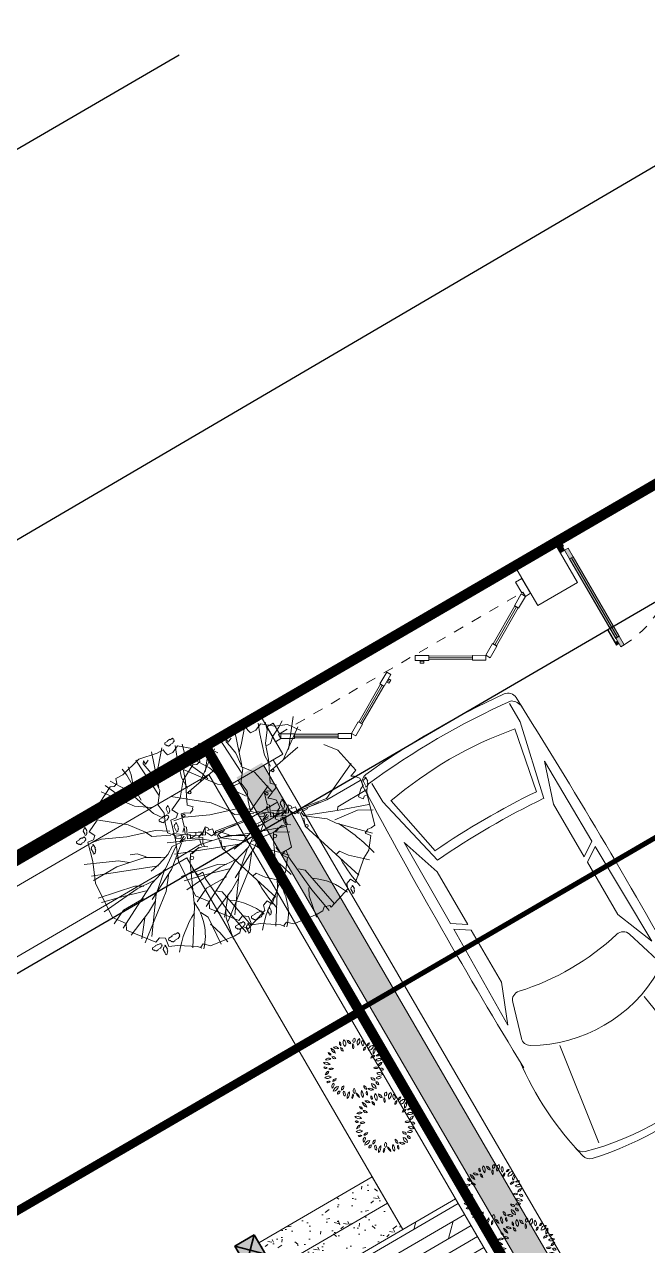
# Model space of a CAD drawing. Header units: millimetres. Extents: x 567980 to 569372, y 2065777 to 2066674.
# Drawn here: x 568801.9 to 568808.02, y 2066263.01 to 2066275 of the extents above; entities that cross this region are included whole.
import ezdxf

# ---------------------------------------------------------------- set-up
doc = ezdxf.new("R2010")
doc.units = ezdxf.units.MM
for name, pattern in [('ACAD_ISO10W100', [18.5, 12, -3, 0.5, -3]), ('CENTER', [3, 1.5, -0.5, 0.5, -0.5]), ('DASHDOT2', [0.5, 0.25, -0.125, 0, -0.125]), ('HIDDEN', [0.75, 0.5, -0.25])]:
    doc.linetypes.add(name, pattern=pattern)
for name, color, linetype, lineweight in [('A-COT VACH', 2, 'Continuous', 35), ('boDnv', 54, 'Continuous', 25), ('E- RANH GIOI', 1, 'CENTER', 13), ('E- THAY', 9, 'Continuous', 20), ('E- Tuong', 4, 'Continuous', 13), ('E-Manh', 251, 'Continuous', 13), ('E-NoiThat', 32, 'Continuous', 9), ('i_Cay', 114, 'Continuous', 13), ('i_Hatch', 250, 'Continuous', 13), ('LD-CUA', 146, 'Continuous', 13), ('LD-THAY', 9, 'Continuous', 13)]:
    doc.layers.add(name, color=color, linetype=linetype, lineweight=lineweight)
for name, color, linetype in [('ChiaLo', 128, 'CENTER'), ('datOBt', 42, 'Continuous'), ('LogDg', 7, 'Continuous'), ('loKBT', 42, 'Continuous'), ('TimDg', 222, 'Continuous'), ('ViaHeS', 32, 'Continuous')]:
    doc.layers.add(name, color=color, linetype=linetype)
doc.styles.add('rms', font='romans.shx', dxfattribs={"width": 0.7, "bigfont": 'vns.shx'})
doc.linetypes.add('ADL', pattern='A,0.125,-0.15,["++",rms,S=0.5,R=0,X=0,Y=-0.2245],-1.35,1.125', length=2.75)

# ---------------------------------------------------------------- blocks, each defined once
blk = doc.blocks.new('NEN')
at = {"layer": 'boDnv', "color": 10, "linetype": 'ADL', "ltscale": 0.25}
blk.add_lwpolyline([(230.392, -76.647), (232.25, -70.419), (219.166, -44.258), (213.437, -42.548), (99.38, -108.906), (97.521, -115.133), (110.606, -141.295), (116.334, -143.005)], close=True, dxfattribs=at)
at = {"layer": 'ChiaLo', "ltscale": 5}
blk.add_lwpolyline([(126.31, -138.358), (106.195, -103.784)], dxfattribs=at)
at = {"layer": 'datOBt'}
blk.add_lwpolyline([(231.237, -77.312), (233.322, -70.326), (219.866, -43.423), (213.308, -41.466), (98.535, -108.24), (96.449, -115.227), (109.905, -142.129), (116.463, -144.087)], close=True, dxfattribs=at)
at = {"layer": 'LogDg'}
blk.add_lwpolyline([(191.761, -50.531), (96.917, -106.112, 0.395833), (93.785, -116.606), (107.231, -143.491, 0.432836), (118.409, -146.827), (234.309, -78.995, 0.395833), (237.441, -68.502), (223.995, -41.617, 0.432836), (212.817, -38.281), (191.761, -50.531)], format="xyb", dxfattribs=at)
at = {"layer": 'loKBT'}
for points in [[(117, -97.498), (106.195, -103.784), (116.253, -121.071), (127.057, -114.785)], [(106.195, -103.784), (98.535, -108.24), (96.449, -115.227), (103.177, -128.678), (116.253, -121.071)]]:
    blk.add_lwpolyline(points, close=True, dxfattribs=at)
at = {"layer": 'TimDg', "linetype": 'ACAD_ISO10W100', "ltscale": 0.75}
blk.add_lwpolyline([(-358.633, -282.039), (-15.318, -166.825, 0.050829), (-9.777, -164.314), (222.735, -29.039)], format="xyb", dxfattribs=at)
at = {"layer": 'ViaHeS'}
blk.add_lwpolyline([(231.237, -77.312), (233.322, -70.326), (219.866, -43.423), (213.308, -41.466), (98.535, -108.24), (96.449, -115.227), (109.905, -142.129), (116.463, -144.087)], close=True, dxfattribs=at)
blk = doc.blocks.new('mb-cay34')
for p, q in [((118, 536), (49, 859)), ((137, 688), (95, 855)), ((148, 528), (175, 874)), ((247, 722), (308, 851)), ((-472, 722), (-472, 746)), ((-472, 746), (-468, 746)), ((-456, 783), (-468, 775)), ((-468, 746), (-468, 775)), ((-456, 783), (-452, 779)), ((-452, 779), (-448, 779)), ((-448, 779), (-448, 775)), ((-448, 775), (-444, 775)), ((-444, 775), (-440, 771)), ((-440, 771), (-436, 771)), ((-436, 771), (-436, 767)), ((-436, 767), (-432, 762)), ((-432, 762), (-428, 762)), ((-428, 746), (-432, 742)), ((-432, 742), (-432, 718)), ((-428, 762), (-428, 746)), ((-414, 692), (-247, 741)), ((-141, 547), (-262, 817)), ((-247, 741), (-76, 813)), ((68, 270), (-144, 813)), ((-106, 585), (-103, 817)), ((-76, 813), (254, 836)), ((171, 395), (380, 802)), ((254, 836), (357, 760)), ((357, 760), (410, 787)), ((372, 547), (467, 775)), ((410, 787), (627, 620)), ((-536, 656), (-536, 652)), ((-528, 656), (-536, 656)), ((-504, 652), (-536, 652)), ((-536, 528), (-486, 639)), ((-516, 680), (-528, 668)), ((-528, 668), (-528, 656)), ((-483, 680), (-516, 680)), ((-504, 656), (-504, 652)), ((-492, 656), (-504, 656)), ((-487, 660), (-492, 660)), ((-492, 660), (-492, 656)), ((-483, 664), (-487, 664)), ((-487, 664), (-487, 660)), ((-486, 639), (-433, 612)), ((-475, 672), (-483, 664)), ((-479, 684), (-475, 684)), ((-475, 684), (-475, 672)), ((-468, 722), (-472, 722)), ((-468, 698), (-468, 722)), ((-460, 698), (-468, 698)), ((-460, 693), (-460, 698)), ((-448, 693), (-460, 693)), ((-448, 698), (-448, 693)), ((-440, 698), (-448, 698)), ((-436, 710), (-440, 702)), ((-440, 702), (-440, 698)), ((-432, 718), (-436, 710)), ((-433, 612), (-406, 642)), ((-406, 642), (-414, 692)), ((-376, 578), (-395, 673)), ((-373, 669), (-373, 664)), ((-364, 669), (-373, 669)), ((-335, 664), (-373, 664)), ((-349, 698), (-364, 683)), ((-364, 683), (-364, 669)), ((-310, 698), (-349, 698)), ((-335, 669), (-335, 664)), ((-320, 669), (-335, 669)), ((-320, 673), (-320, 669)), ((-315, 673), (-320, 673)), ((-315, 678), (-315, 673)), ((-310, 678), (-315, 678)), ((-300, 688), (-310, 678)), ((-305, 703), (-300, 703)), ((-300, 703), (-300, 688)), ((201, 471), (137, 688)), ((247, 524), (247, 722)), ((292, 323), (585, 703)), ((395, 597), (460, 646)), ((460, 646), (539, 711)), ((650, 616), (650, 640)), ((650, 640), (654, 640)), ((666, 677), (654, 669)), ((654, 640), (654, 669)), ((666, 677), (670, 673)), ((670, 673), (674, 673)), ((674, 673), (674, 669)), ((674, 669), (678, 669)), ((678, 669), (682, 665)), ((682, 665), (686, 665)), ((686, 665), (686, 660)), ((686, 660), (690, 656)), ((690, 656), (694, 656)), ((694, 640), (690, 636)), ((690, 636), (690, 612)), ((694, 656), (694, 640)), ((-657, 429), (-536, 528)), ((-368, 319), (-589, 589)), ((-285, 380), (-376, 578)), ((-84, 475), (-141, 547)), ((-53, 334), (-106, 585)), ((156, 467), (118, 536)), ((160, 372), (148, 528)), ((270, 410), (566, 627)), ((315, 445), (372, 547)), ((627, 620), (608, 574)), ((608, 574), (638, 532)), ((638, 532), (714, 544)), ((654, 616), (650, 616)), ((654, 591), (654, 616)), ((662, 591), (654, 591)), ((662, 587), (662, 591)), ((674, 587), (662, 587)), ((682, 591), (674, 591)), ((674, 591), (674, 587)), ((686, 604), (682, 596)), ((682, 596), (682, 591)), ((690, 612), (686, 604)), ((698, 568), (689, 568)), ((689, 568), (689, 563)), ((728, 563), (689, 563)), ((713, 597), (698, 582)), ((698, 582), (698, 568)), ((752, 597), (713, 597)), ((714, 544), (744, 471)), ((742, 568), (728, 568)), ((728, 568), (728, 563)), ((747, 572), (742, 572)), ((742, 572), (742, 568)), ((752, 577), (747, 577)), ((747, 577), (747, 572)), ((762, 587), (752, 577)), ((757, 602), (762, 602)), ((762, 602), (762, 587)), ((-729, 289), (-657, 429)), ((-114, 376), (-137, 433)), ((152, 190), (292, 464)), ((645, 444), (645, 473)), ((645, 473), (650, 473)), ((650, 444), (645, 444)), ((664, 517), (650, 507)), ((650, 473), (650, 507)), ((650, 415), (650, 444)), ((664, 517), (669, 512)), ((669, 512), (674, 512)), ((674, 512), (674, 507)), ((674, 507), (679, 507)), ((679, 507), (684, 503)), ((684, 503), (689, 503)), ((689, 430), (684, 420)), ((689, 503), (689, 498)), ((689, 498), (694, 493)), ((694, 439), (689, 430)), ((694, 493), (698, 493)), ((698, 473), (694, 468)), ((694, 468), (694, 439)), ((698, 493), (698, 473)), ((744, 471), (839, 327)), ((-623, 258), (-760, 319)), ((-479, 190), (-729, 376)), ((-239, 220), (-368, 319)), ((-209, 141), (-285, 380)), ((-53, 323), (-114, 376)), ((15, 217), (-53, 334)), ((61, 262), (76, 346)), ((122, 232), (171, 395)), ((133, 251), (270, 410)), ((167, 224), (292, 323)), ((528, 179), (828, 369)), ((660, 415), (650, 415)), ((660, 410), (660, 415)), ((674, 410), (660, 410)), ((684, 415), (674, 415)), ((674, 415), (674, 410)), ((684, 420), (684, 415)), ((839, 327), (870, 304)), ((-634, 179), (-771, 262)), ((-767, 209), (-725, 224)), ((-714, 258), (-729, 289)), ((-725, 224), (-714, 258)), ((-562, 239), (-623, 258)), ((-179, 194), (-239, 220)), ((0, 57), (122, 232)), ((34, 182), (15, 217)), ((23, 152), (46, 213)), ((46, 213), (61, 262)), ((858, 308), (843, 274)), ((843, 274), (889, 228)), ((889, 228), (919, 11)), ((-809, -46), (-763, 141)), ((-744, 114), (-809, 122)), ((-763, 141), (-767, 209)), ((-494, 114), (-744, 114)), ((-589, 129), (-729, 80)), ((-342, 80), (-634, 179)), ((-395, 68), (-479, 190)), ((-141, 34), (-209, 141)), ((-106, 46), (-179, 194)), ((-15, 84), (23, 152)), ((0, 0), (152, 190)), ((182, 19), (528, 179)), ((600, 156), (665, 122)), ((665, 122), (923, 144)), ((-729, 80), (-801, 68)), ((-403, 0), (-486, -65)), ((-384, 11), (-403, 0)), ((-391, 23), (-395, 68)), ((-300, 0), (-384, 11)), ((-266, 27), (-342, 80)), ((-224, 34), (-300, 0)), ((-137, 61), (-224, 34)), ((-72, 4), (-137, 61)), ((-110, 23), (-61, 19)), ((-42, -72), (-110, 23)), ((-57, -38), (-72, 4)), ((-61, 19), (-38, -15)), ((-42, -49), (-19, 8)), ((-19, 8), (-19, -42)), ((-4, -38), (-15, 84)), ((122, -19), (182, 19)), ((243, 30), (308, 19)), ((308, 19), (308, -34)), ((748, -8), (938, 30)), ((919, 11), (919, -46)), ((-456, -38), (-817, -19)), ((-775, -209), (-809, -46)), ((-513, -72), (-809, -171)), ((-756, -57), (-779, -72)), ((-779, -72), (-744, -72)), ((-744, -72), (-763, -110)), ((-706, -68), (-756, -57)), ((-631, -80), (-706, -68)), ((-524, -68), (-631, -80)), ((-486, -65), (-524, -68)), ((-114, -91), (-220, -122)), ((-99, -106), (-114, -91)), ((-104, -87), (-76, -56)), ((-55, -66), (-104, -87)), ((-8, -65), (-99, -106)), ((-38, -15), (-57, -38)), ((-50, -64), (-23, -102)), ((-48, -97), (20, -227)), ((-19, -42), (-27, -53)), ((-23, -84), (42, -213)), ((-23, -102), (3, -87)), ((-7, -61), (50, -182)), ((3, -87), (3, -140)), ((106, -114), (122, -19)), ((110, -91), (125, -34)), ((118, -152), (110, -91)), ((308, -34), (368, -23)), ((368, -23), (714, -53)), ((501, -46), (539, -91)), ((539, -91), (915, -163)), ((684, -42), (748, -8)), ((714, -53), (942, -95)), ((919, -46), (893, -72)), ((893, -72), (908, -122)), ((-669, -156), (-794, -266)), ((-775, -266), (-775, -209)), ((-623, -110), (-669, -156)), ((-258, -205), (-444, -296)), ((-220, -243), (-258, -205)), ((-220, -122), (-213, -152)), ((-213, -152), (-186, -194)), ((-186, -194), (-198, -228)), ((3, -140), (-19, -152)), ((-19, -152), (-4, -190)), ((-4, -190), (34, -190)), ((34, -190), (3, -216)), ((30, -152), (15, -201)), ((46, -152), (103, -137)), ((50, -182), (88, -160)), ((88, -160), (125, -156)), ((125, -156), (141, -179)), ((927, -122), (862, -327)), ((908, -122), (927, -122)), ((-807, -302), (-820, -310)), ((-820, -339), (-820, -310)), ((-807, -302), (-803, -306)), ((-803, -306), (-799, -306)), ((-799, -306), (-799, -310)), ((-799, -310), (-795, -310)), ((-795, -310), (-791, -314)), ((-791, -314), (-787, -314)), ((-787, -314), (-787, -318)), ((-748, -270), (-775, -266)), ((-718, -277), (-748, -270)), ((-714, -327), (-718, -277)), ((-490, -285), (-669, -342)), ((-444, -296), (-574, -342)), ((-384, -281), (-490, -285)), ((-349, -258), (-406, -566)), ((-213, -232), (-220, -243)), ((-198, -228), (-213, -232)), ((3, -216), (-19, -247)), ((-19, -247), (0, -262)), ((42, -213), (-15, -243)), ((0, -262), (22, -262)), ((19, -247), (27, -293)), ((27, -232), (76, -255)), ((27, -293), (91, -281)), ((91, -281), (57, -304)), ((57, -304), (99, -559)), ((76, -255), (72, -312)), ((72, -293), (110, -555)), ((72, -312), (84, -391)), ((87, -300), (137, -293)), ((91, -312), (129, -315)), ((91, -376), (91, -312)), ((137, -293), (209, -281)), ((148, -304), (213, -281)), ((213, -281), (809, -467)), ((-824, -339), (-820, -339)), ((-824, -363), (-824, -339)), ((-820, -363), (-824, -363)), ((-820, -387), (-820, -363)), ((-811, -387), (-820, -387)), ((-811, -391), (-811, -387)), ((-799, -391), (-811, -391)), ((-799, -387), (-799, -391)), ((-791, -387), (-799, -387)), ((-787, -375), (-791, -383)), ((-791, -383), (-791, -387)), ((-787, -318), (-783, -323)), ((-783, -367), (-787, -375)), ((-783, -323), (-779, -323)), ((-779, -339), (-783, -343)), ((-783, -343), (-783, -367)), ((-779, -323), (-779, -339)), ((-669, -342), (-756, -376)), ((-741, -391), (-714, -327)), ((-661, -486), (-741, -391)), ((-669, -414), (-733, -433)), ((-574, -342), (-669, -414)), ((-551, -380), (-596, -429)), ((-376, -403), (-558, -654)), ((-551, -334), (-551, -380)), ((84, -391), (95, -483)), ((129, -315), (254, -475)), ((129, -319), (156, -388)), ((156, -388), (235, -585)), ((555, -388), (547, -426)), ((847, -410), (703, -578)), ((817, -342), (801, -388)), ((801, -388), (847, -410)), ((862, -327), (817, -342)), ((857, -371), (857, -376)), ((865, -371), (857, -371)), ((889, -376), (857, -376)), ((877, -347), (865, -359)), ((865, -359), (865, -371)), ((910, -347), (877, -347)), ((889, -371), (889, -376)), ((901, -371), (889, -371)), ((901, -367), (901, -371)), ((906, -367), (901, -367)), ((906, -363), (906, -367)), ((910, -363), (906, -363)), ((918, -355), (910, -363)), ((914, -343), (918, -343)), ((918, -343), (918, -355)), ((-638, -513), (-669, -563)), ((-619, -589), (-661, -486)), ((-429, -486), (-653, -665)), ((-596, -429), (-638, -513)), ((254, -475), (323, -524)), ((323, -524), (555, -749)), ((547, -426), (615, -475)), ((615, -475), (741, -612)), ((-517, -661), (-619, -589)), ((99, -559), (-53, -893)), ((110, -555), (110, -886)), ((209, -608), (205, -897)), ((235, -589), (209, -608)), ((235, -585), (327, -848)), ((292, -528), (319, -737)), ((703, -578), (665, -650)), ((524, -696), (505, -734)), ((505, -734), (509, -764)), ((566, -726), (524, -696)), ((665, -650), (566, -726)), ((-213, -851), (-315, -772)), ((38, -836), (15, -897)), ((53, -859), (38, -836)), ((224, -802), (175, -855)), ((247, -821), (224, -802)), ((243, -848), (262, -832)), ((505, -802), (247, -878)), ((262, -832), (247, -821)), ((319, -737), (384, -855)), ((509, -764), (505, -802)), ((15, -897), (-213, -851)), ((91, -893), (53, -859)), ((160, -886), (91, -893)), ((119, -934), (109, -934)), ((109, -934), (109, -939)), ((148, -939), (109, -939)), ((133, -905), (119, -919)), ((119, -919), (119, -934)), ((172, -905), (133, -905)), ((162, -934), (148, -934)), ((148, -934), (148, -939)), ((175, -855), (160, -886)), ((167, -929), (162, -929)), ((162, -929), (162, -934)), ((172, -924), (167, -924)), ((167, -924), (167, -929)), ((182, -914), (172, -924)), ((177, -900), (182, -900)), ((182, -900), (182, -914)), ((247, -878), (243, -848))]:
    blk.add_line(p, q)
for centre, radius in [((154, -13), 15.3), ((-195, -136), 11.7), ((-343, -280), 11.7), ((217, -295), 11.7)]:
    blk.add_circle(centre, radius)
for centre, radius, start, end in [((1371, -208), 898, 129.3545, 152.6092), ((554, 627), 468, 262.5537, 314.3375), ((1052, 958), 883, 248.5622, 262.3516), ((1081, 207), 551, 215.15, 249.1841), ((648, -1520), 1117, 77.3352, 91.8505), ((1165, 1074), 1813, 242.8644, 255.3539)]:
    blk.add_arc(centre, radius, start, end)
blk = doc.blocks.new('mb-cay40')
at = {"color": 0, "linetype": 'ByBlock'}
for centre, radius, start, end in [((-427, 694), 54.1, 146.8151, 244.0193), ((-496, 675), 54.1, 326.8151, 64.0193), ((-300, 710), 100, 149.4737, 231.7586), ((-448, 683), 100, 329.4737, 51.7586), ((-231, 779), 98.1, 192.306, 259.6849), ((-344, 662), 98.1, 12.306, 79.6849), ((-136, 737), 62.9, 125.4093, 202.7101), ((-231, 764), 62.9, 305.4093, 22.7101), ((16, 684), 137, 133.8117, 194.3077), ((-211, 749), 137, 313.8117, 14.3077), ((113, 711), 137, 163.4642, 212.7906), ((-134, 676), 137, 343.4642, 32.7906), ((-654, 503), 44.2, 163.4933, 274.4697), ((-693, 471), 44.2, 343.4933, 94.4697), ((-542, 597), 98.1, 183.3189, 263.1904), ((-651, 494), 98.1, 3.3189, 83.1904), ((-554, 556), 69.9, 25.4537, 116.6852), ((-522, 648), 69.9, 205.4537, 296.6852), ((-390, 597), 66.9, 168.8066, 257.6391), ((-470, 545), 66.9, 348.8066, 77.6391), ((-148, 638), 79.7, 145.5248, 220.8327), ((-273, 631), 79.7, 325.5248, 40.8327), ((49, 562), 68.8, 103.8914, 198.9039), ((-33, 607), 68.8, 283.8914, 18.9039), ((138, 616), 80.6, 104.1004, 168.465), ((40, 710), 80.6, 284.1004, 348.465), ((230, 506), 141, 100.3005, 160.4476), ((72, 692), 141, 280.3005, 340.4476), ((260, 521), 76.9, 122.5817, 207.18), ((150, 551), 76.9, 302.5817, 27.18), ((-743, 226), 96, 30.9482, 110.5784), ((-695, 365), 96, 210.9482, 290.5784), ((-680, 301), 102, 69.7201, 135.6489), ((-718, 468), 102, 249.7201, 315.6489), ((-620, 357), 75.8, 22.5723, 98.3335), ((-561, 461), 75.8, 202.5723, 278.3335), ((213, 369), 79.6, 86.0282, 161.3698), ((143, 474), 79.6, 266.0282, 341.3698), ((320, 284), 110, 64.7353, 140.5781), ((282, 453), 110, 244.7353, 320.5781), ((300, 426), 53.5, 59.9815, 155.6676), ((278, 494), 53.5, 239.9815, 335.6676), ((359, 242), 79.1, 90.2529, 173.5221), ((280, 330), 79.1, 270.2529, 353.5221), ((-767, 152), 75.6, 44.2576, 108.5927), ((-736, 277), 75.6, 224.2576, 288.5927), ((-787, 176), 111, 280.8762, 345.4479), ((-659, 40), 111, 100.8762, 165.4479), ((-690, -39), 87.4, 54.9745, 151.3792), ((-716, 74), 87.4, 234.9745, 331.3792), ((-638, 119), 83.9, 60.5095, 129.292), ((-649, 257), 83.9, 240.5095, 309.292), ((159, -75), 77.3, 28.8072, 103.9199), ((208, 37), 77.3, 208.8072, 283.9199), ((243, 141), 78, 58.8748, 131.2135), ((232, 267), 78, 238.8748, 311.2135), ((314, -59), 90.4, 71.3712, 141.7535), ((272, 83), 90.4, 251.3712, 321.7535), ((293, 25), 97.6, 29.1952, 106.7189), ((350, 166), 97.6, 209.1952, 286.7189), ((344, 142), 53.6, 28.1981, 112.1918), ((371, 217), 53.6, 208.1981, 292.1918), ((-675, -123), 70, 71.8192, 140.0818), ((-707, -12), 70, 251.8192, 320.0818), ((-557, -163), 78, 113.4753, 203.456), ((-660, -123), 78, 293.4753, 23.456), ((-617, 21), 75, 267.1724, 337.2365), ((-551, -83), 75, 87.1724, 157.2365), ((-605, -147), 107, 271.6328, 352.0268), ((-496, -269), 107, 91.6328, 172.0268), ((-342, -221), 95.9, 122.8873, 186.7253), ((-489, -152), 95.9, 302.8873, 6.7253), ((-133, -236), 75.4, 148.7877, 221.5977), ((-253, -247), 75.4, 328.7877, 41.5977), ((-19, -211), 70.3, 353.65, 74.6514), ((70, -151), 70.3, 173.65, 254.6514), ((113, -290), 96.7, 38.6962, 106.2415), ((162, -137), 96.7, 218.6962, 286.2415), ((133, -213), 116, 6.5487, 76.8911), ((275, -87), 116, 186.5487, 256.8911), ((243, -118), 50.7, 359.2557, 87.6287), ((296, -68), 50.7, 179.2557, 267.6287), ((-473, -294), 49.3, 76.5419, 193.4774), ((-509, -257), 49.3, 256.5419, 13.4774), ((-314, -281), 91.1, 159.117, 230.3606), ((-457, -318), 91.1, 339.117, 50.3606), ((-220, -348), 109, 122.117, 201.7275), ((-379, -297), 109, 302.117, 21.7275), ((-170, -364), 62.5, 129.7475, 206.0709), ((-267, -343), 62.5, 309.7475, 26.0709), ((-160, -372), 84.6, 5.3196, 80.419), ((-61, -281), 84.6, 185.3196, 260.419), ((100, -278), 148, 165.2071, 218.3217), ((-159, -332), 148, 345.2071, 38.3217), ((110, -276), 64.3, 156.7754, 231.288), ((11, -301), 64.3, 336.7754, 51.288)]:
    blk.add_arc(centre, radius, start, end, dxfattribs=at)
blk = doc.blocks.new('cot')
at = {"layer": 'i_Hatch'}
h = blk.add_hatch(color=256, dxfattribs=at)
h.dxf.hatch_style = 1
h.paths.add_polyline_path([(-124080302, 101892782), (-124080082, 101892782), (-124080082, 101893002), (-124080302, 101893002)])
at = {"layer": 'A-COT VACH'}
for p, q in [((-124080302, 101893002), (-124080082, 101892782)), ((-124080302, 101892782), (-124080082, 101893002))]:
    blk.add_line(p, q, dxfattribs=at)
blk.add_lwpolyline([(-124080302, 101892782), (-124080082, 101892782), (-124080082, 101893002), (-124080302, 101893002)], close=True, dxfattribs=at)
blk = doc.blocks.new('luoicot')
at = {"layer": 'E- Tuong'}
blk.add_blockref('cot', (-10876, -10632), dxfattribs=at)
blk = doc.blocks.new('TANG 1 BT3')
at = {"layer": 'E- Tuong'}
blk.add_blockref('luoicot', (131163043, -100950274), dxfattribs=at)
blk = doc.blocks.new('MBT1 BT3')
at = {"layer": 'E- THAY'}
for p, q in [((7072560, 947406), (7072560, 927736)), ((7073160, 932566), (7073160, 928336)), ((7073160, 928336), (7081018, 928336)), ((7072560, 927736), (7081136, 927736))]:
    blk.add_line(p, q, dxfattribs=at)
at = {"layer": 'i_Cay', "xscale": 0.5, "yscale": 0.5, "zscale": 0.5}
for p in [(7072884, 931468), (7072884, 930854)]:
    blk.add_blockref('mb-cay40', p, dxfattribs=at)
at = {"layer": 'i_Cay', "xscale": -1.14285714285714, "yscale": 1.14285714285714, "zscale": 1.14285714285714, "rotation": 270}
blk.add_blockref('mb-cay34', (7073131, 928185), dxfattribs=at)
at = {"layer": 'LD-THAY'}
blk.add_blockref('TANG 1 BT3', (2586, 0), dxfattribs=at)
at = {"layer": 'i_Hatch', "transparency": 33554687}
h = blk.add_hatch(dxfattribs=at)
h.set_pattern_fill('DOLMIT', color=256, scale=500)
h.set_pattern_definition([(0, (-123940173.1, 101888489.62), (0, 125), []), (45, (-123940173.1, 101888489.62), (-249.9999996, 249.9999996), [176.7766953, -353.5533906])])
h.paths.add_polyline_path([(7072560, 932566), (7074450, 932566), (7074450, 937676), (7072560, 937676)])
h = blk.add_hatch(dxfattribs=at)
h.set_pattern_fill('AR-CONC', color=256, scale=2, angle=90, double=1)
h.set_pattern_definition([(140, (130986228.04, -100873966.52), (31.8781711, 364.369338), [38.1, -419.1]), (85, (130986228.04, -100873966.5), (-382.1136905, -70.48684285), [30.48, -335.2811683]), (190.4514447, (130986230.7, -100873936.15), (-350.2355038, 293.8824942), [32.3800176, -356.1804892]), (136.1842, (130986126.44, -100873966.5), (84.0846559, 542.1580818), [57.15, -628.65]), (186.6355576, (130986133.45, -100873921.34), (-494.8522492, 474.8082681), [48.5700463, -534.2712163]), (81.18415117, (130986126.44, -100873966.5), (-494.8522492, 474.8082681), [45.7199341, -502.9194638]), (111, (130986151.84, -100873915.72), (204.5303964, 303.22878254), [38.1, -419.1]), (56, (130986151.84, -100873915.7), (-368.37593224, 123.6040567), [30.48, -335.28]), (161.451445, (130986168.9, -100873890.45), (-163.8455378, 426.83283856), [32.3800176, -356.1798752]), (127.5, (130986228.04, -100873966.52), (-169.11007775, 6.1772065), [0, -331.216, 0, -340.36, 0, -336.55]), (97.5, (130986228.04, -100873966.52), (-200.36114964, 133.63932502), [0, -194.056, 0, -323.596, 0, -128.27]), (57.5, (130986228.04, -100874079.8), (11.45748799, 271.18119033), [0, -127, 0, -396.24, 0, -525.78]), (47.5, (130986228.04, -100874130.6), (-50.85298207, 296.25836277), [0, -165.1, 0, -263.144, 0, -373.38])])
h.paths.add_polyline_path([(7074451, 932266), (7073160, 932266), (7073160, 931966), (7074451, 931966)])
h.paths.add_polyline_path([(7073160, 932566), (7074451, 932566), (7074451, 932266), (7073160, 932266)])
at = {"layer": 'E- RANH GIOI', "ltscale": 0.05, "const_width": 100}
blk.add_lwpolyline([(7087607, 947516), (7072450, 947516), (7072450, 927516), (7081342, 927516), (7086658, 932506)], close=True, dxfattribs=at)
at = {"layer": 'E- RANH GIOI', "color": 5, "ltscale": 0.05, "true_color": 0x0000fa, "const_width": 50}
blk.add_lwpolyline([(7072450, 930516), (7080325, 930516), (7083740, 933610), (7084601, 947516)], dxfattribs=at)
at = {"layer": 'E- THAY'}
for p, q in [((7074451, 932266), (7073160, 932266)), ((7074451, 931966), (7073160, 931966))]:
    blk.add_line(p, q, dxfattribs=at)
for points in [[(7087607, 947516), (7072450, 947516), (7072450, 927516), (7081342, 927516), (7086658, 932506)], [(7073160, 932566), (7074451, 932566), (7074451, 932266), (7073160, 932266)], [(7074451, 932266), (7073160, 932266), (7073160, 931966), (7074451, 931966)]]:
    blk.add_lwpolyline(points, close=True, dxfattribs=at)
blk.add_lwpolyline([(7074451, 932566), (7072560, 932566), (7072560, 937676), (7074450, 937676), (7074450, 932401)], dxfattribs=at)
blk = doc.blocks.new('BT-02')
at = {"layer": 'E- RANH GIOI', "ltscale": 0.05, "const_width": 100}
blk.add_lwpolyline([(7621198, 979879), (7753982, 979879), (7758667, 974889), (7756768, 944869), (7751452, 939879), (7618668, 939879), (7613983, 944869), (7615882, 974889), (7621198, 979879)], dxfattribs=at)
at = {"layer": 'E- RANH GIOI', "color": 5, "ltscale": 0.05, "true_color": 0x0000fa, "const_width": 50}
blk.add_lwpolyline([(7622385, 976879), (7752684, 976879), (7755591, 973782), (7753849, 946244), (7750265, 942879), (7619966, 942879), (7617059, 945976), (7618801, 973514)], close=True, dxfattribs=at)
at = {"layer": 'loKBT'}
blk.add_line((7642560, 979879), (7630060, 979879), dxfattribs=at)
for points in [[(7630060, 979879), (7630060, 959879), (7614933, 959879), (7615882, 974889), (7621198, 979879), (7630060, 979879)], [(7642560, 959879), (7642560, 979879), (7630060, 979879), (7630060, 959879), (7642560, 959879)]]:
    blk.add_lwpolyline(points, dxfattribs=at)
for points in [[(7642560, 979879), (7630060, 979879), (7630060, 959879), (7642560, 959879)], [(7630060, 959879), (7642560, 959879), (7642560, 979879), (7630060, 979879)]]:
    blk.add_lwpolyline(points, close=True, dxfattribs=at)
blk = doc.blocks.new('cd2400')
for p, q in [((432.7, 355.2), (125.3, 177.7)), ((643.2, 355.2), (950.7, 177.7)), ((1696.8, 355.2), (1389.3, 177.7)), ((1907.3, 355.2), (2214.7, 177.7))]:
    blk.add_line(p, q)
at = {"color": 251, "linetype": 'DASHDOT2'}
blk.add_line((2320, 100), (20, 100), dxfattribs=at)
for points in [[(538, 392.9), (442.7, 337.9), (422.7, 372.5), (518, 427.5)], [(538, 392.9), (633.2, 337.9), (653.2, 372.5), (558, 427.5)], [(1802, 392.9), (1706.8, 337.9), (1686.8, 372.5), (1782, 427.5)], [(1802, 392.9), (1897.3, 337.9), (1917.3, 372.5), (1822, 427.5)], [(-30, 0), (-30, 140), (20, 140), (20, 100), (30, 100), (30, 0)], [(40, 105.4), (135.3, 160.4), (115.3, 195), (20, 140)], [(1035.9, 105.4), (940.7, 160.4), (960.7, 195), (1055.9, 140)], [(1024.3, 166.2), (999.2, 180.7), (1006.3, 193.2), (1031.5, 178.6)], [(1304.1, 105.4), (1399.3, 160.4), (1379.3, 195), (1284.1, 140)], [(1315.7, 166.2), (1340.8, 180.7), (1333.7, 193.2), (1308.5, 178.6)], [(2300, 105.4), (2204.7, 160.4), (2224.7, 195), (2320, 140)], [(2370, 0), (2370, 140), (2320, 140), (2320, 100), (2310, 100), (2310, 0)]]:
    blk.add_lwpolyline(points, close=True)
at = {"color": 9}
for points in [[(440.2, 342.2), (132.8, 164.7), (117.8, 190.7), (425.2, 368.2)], [(635.7, 342.2), (943.2, 164.7), (958.2, 190.7), (650.7, 368.2)], [(1704.3, 342.2), (1396.8, 164.7), (1381.8, 190.7), (1689.3, 368.2)], [(1899.8, 342.2), (2207.2, 164.7), (2222.2, 190.7), (1914.8, 368.2)]]:
    blk.add_lwpolyline(points, close=True, dxfattribs=at)
blk = doc.blocks.new('02PCAR01')
at = {"color": 0, "linetype": 'ByBlock'}
for p, q in [((-138, 26.03), (-145, 26.03)), ((-112.52, 20.16), (-138, 26.03)), ((-122.94, 26.61), (-92.48, 26.84)), ((-109.29, 22.08), (-122.94, 26.61)), ((-89.35, 22.08), (-92.48, 26.84)), ((-90.39, 26.87), (-54.31, 27.32)), ((-87.23, 22.08), (-90.39, 26.87)), ((-54.31, 27.32), (-67.5, 22.08)), ((-48.33, 25.72), (-60.01, 22.2)), ((-136.91, 23.5), (-115.59, 19.26)), ((-89.35, 22.08), (-109.29, 22.08)), ((-67.5, 22.08), (-87.23, 22.08)), ((-6, 20.97), (-40, 15.97)), ((-6, -20.97), (-40, -15.97)), ((-136.91, -23.36), (-115.59, -19.12)), ((-112.51, -20.11), (-138, -25.97)), ((-109.29, -21.95), (-122.94, -26.47)), ((-89.35, -21.95), (-109.29, -21.95)), ((-89.35, -21.95), (-92.48, -26.7)), ((-87.23, -21.95), (-90.39, -26.73)), ((-67.5, -21.95), (-87.23, -21.95)), ((-54.31, -27.18), (-67.5, -21.95)), ((-48.33, -25.52), (-60.01, -22)), ((-138, -25.97), (-145, -25.97)), ((-122.94, -26.47), (-92.48, -26.7)), ((-90.39, -26.73), (-54.31, -27.18))]:
    blk.add_line(p, q, dxfattribs=at)
for centre, radius, start, end in [((-145.41, 25.94), 3.14, 92.1119, 173.4899), ((-77.24, -1914.33), 1944.6, 88.89024, 92.01225), ((-141.57, 24.61), 4.6, 94.3987, 147.5288), ((-30.02, -77.69), 108.31, 76.6607, 96.5655), ((-8.86, 25.33), 3.14, 17.8179, 78.3942), ((110.89, 0.1), 260.73, 174.2342, 185.7658), ((111.89, 0.1), 258.76, 174.0142, 185.9858), ((-47.46, 22.85), 3, 31.1455, 106.7984), ((-87.12, 0.1), 48.72, 330.0774, 29.9226), ((-95.47, 0.91), 93.12, 343.0347, 15.8141), ((-5.75, 24.64), 3.14, 14.3452, 76.6607), ((-111.75, 0.91), 111.76, 346.3976, 12.667), ((-7.97, 0.1), 131.06, 169.6897, 190.3103), ((147.71, 0.1), 261.01, 175.5919, 184.4407), ((-59.14, 19.33), 3, 106.7984, 193.6631), ((146.01, 0.1), 262.31, 175.7971, 184.2029), ((-142.7, 0.1), 82.75, 347.0683, 12.9317), ((-59.14, -19.13), 3, 166.3369, 253.2016), ((-145.41, -25.74), 3.14, 186.5101, 267.8881), ((-141.57, -24.41), 4.6, 212.4712, 265.6013), ((-47.46, -22.65), 3, 253.2016, 328.8545), ((-30.02, 77.89), 108.31, 263.4345, 283.1156), ((-9.37, -25.23), 3.14, 281.3249, 340.8826), ((-6.15, -24.54), 3.14, 283.1156, 344.5941), ((-77.24, 1914.53), 1944.6, 267.98775, 271.10976)]:
    blk.add_arc(centre, radius, start, end, dxfattribs=at)
blk = doc.blocks.new('*U462')
h = blk.add_hatch(color=253)
h.dxf.hatch_style = 1
h.paths.add_polyline_path([(50, 100), (90, 100), (90, 0), (50, 0)])
h.paths.add_polyline_path([(50, 1000), (90, 1000), (90, 1100), (50, 1100)])
h = blk.add_hatch(color=254)
h.dxf.hatch_style = 1
h.paths.add_polyline_path([(22, 895), (22, 1064), (50, 1064), (50, 1036), (27, 1036), (27, 895)])
h = blk.add_hatch(color=254)
h.dxf.hatch_style = 1
h.paths.add_polyline_path([(90, 100), (50, 100), (50, 1000), (90, 1000)])
h = blk.add_hatch(color=253)
h.dxf.hatch_style = 1
h.paths.add_polyline_path([(0, 0), (50, 0), (50, -40), (60, -40), (60, -110), (0, -110)])
h = blk.add_hatch(color=253)
h.dxf.hatch_style = 1
h.paths.add_polyline_path([(1200, 0), (1150, 0), (1150, -40), (1140, -40), (1140, -110), (1200, -110)])
for p, q in [((70, 100), (70, 1000)), ((90, 1000), (90, 100))]:
    blk.add_line(p, q)
for points in [[(50, 1000), (90, 1000), (90, 1100), (50, 1100), (50, 1000)], [(50, 1003), (50, 100)], [(50, 100), (90, 100), (90, 0), (50, 0), (50, 100)]]:
    blk.add_lwpolyline(points)
for points in [[(22, 895), (22, 1064), (50, 1064), (50, 1036), (27, 1036), (27, 895)], [(90, 100), (50, 100), (50, 1000), (90, 1000)], [(0, 0), (50, 0), (50, -40), (60, -40), (60, -110), (0, -110)], [(1200, 0), (1150, 0), (1150, -40), (1140, -40), (1140, -110), (1200, -110)]]:
    blk.add_lwpolyline(points, close=True)
at = {"linetype": 'HIDDEN', "ltscale": 30}
blk.add_arc((50, 0), 1100, 0, 90, dxfattribs=at)
blk = doc.blocks.new('SAN VUON BT A-BT1')
at = {"layer": 'i_Hatch', "true_color": 0x46cb3a, "transparency": 33554687}
h = blk.add_hatch(dxfattribs=at)
h.set_pattern_fill('CROSS', color=95, scale=300, double=1)
h.set_pattern_definition([(0, (2832.47, -202892.13), (75, 75), [37.5, -112.5]), (90, (2851.22, -202910.88), (-75, 75), [37.5, -112.5])])
h.paths.add_polyline_path([(7163777, 841297), (7151497, 841297), (7151497, 841007), (7163487, 841007), (7163487, 821857), (7163777, 821857)])
h.paths.add_polyline_path([(7158157, 822152), (7151787, 822152), (7151787, 839437), (7151497, 839437), (7151497, 821857), (7151497, 821517), (7158157, 821517)])
at = {"layer": 'E- RANH GIOI', "ltscale": 0.1, "const_width": 100}
blk.add_lwpolyline([(7151387, 821437), (7163887, 821437), (7163887, 841437), (7151387, 841437)], close=True, dxfattribs=at)
at = {"layer": 'E-Manh'}
for p, q in [((7163487, 821887), (7163487, 841037)), ((7163377, 821887), (7163377, 840927))]:
    blk.add_line(p, q, dxfattribs=at)
blk.add_lwpolyline([(7163777, 821887), (7163777, 841327)], dxfattribs=at)
for points in [[(7160368, 821437), (7159918, 821437), (7159918, 821887), (7160368, 821887)], [(7163887, 821437), (7163268, 821437), (7163268, 821887), (7163887, 821887)]]:
    blk.add_lwpolyline(points, close=True, dxfattribs=at)
at = {"layer": 'E-NoiThat', "xscale": -30.03147058763129, "yscale": 30.03147058763129, "zscale": 30.03147058763129, "rotation": 270}
blk.add_blockref('02PCAR01', (7161874, 826931), dxfattribs=at)
at = {"layer": 'i_Cay', "xscale": 0.5, "yscale": 0.5, "zscale": 0.5}
for p in [(7163744, 827188), (7163760, 826567)]:
    blk.add_blockref('mb-cay40', p, dxfattribs=at)
at = {"layer": 'i_Cay', "xscale": -1.142857142857142, "yscale": 1.142857142857142, "zscale": 1.142857142857142, "rotation": 270}
blk.add_blockref('mb-cay34', (7163754, 822367), dxfattribs=at)
blk.add_blockref('mb-cay34', (7163754, 822367), dxfattribs=at)
at = {"layer": 'LD-CUA', "xscale": -1}
blk.add_blockref('*U462', (7159918, 821547), dxfattribs=at)
at = {"layer": 'LD-CUA', "xscale": 1.208333333333333, "yscale": 1.208333333333333, "zscale": 1.208333333333333}
blk.add_blockref('cd2400', (7160405, 821577), dxfattribs=at)
blk = doc.blocks.new('MBT1 BT1')
at = {"layer": 'E- RANH GIOI', "ltscale": 0.1, "const_width": 100}
blk.add_lwpolyline([(7075416, 1014867), (7087916, 1014867), (7087916, 1034867), (7075416, 1034867)], close=True, dxfattribs=at)
at = {"layer": 'E- THAY'}
blk.add_blockref('SAN VUON BT A-BT1', (-75971, 193431), dxfattribs=at)

msp = doc.modelspace()

# ---------------------------------------------------------------- block references
at = {"layer": 'boDnv'}
msp.add_blockref('NEN', (568697.481, 2066371.697), dxfattribs=at)

# ---------------------------------------------------------------- next in the draw order: block references
at = {"layer": 'LD-THAY', "xscale": 0.0009980326083971122, "yscale": 0.0009980326083971122, "zscale": 0.0009980326083971122, "rotation": 210.1906985406665}
msp.add_blockref('MBT1 BT3', (574439.275, 2070617.601, 0), dxfattribs=at)

# ---------------------------------------------------------------- next in the draw order: block references
at = {"layer": 'loKBT', "xscale": 0.001000000000001394, "yscale": 0.001000000000001394, "zscale": 0.001000000000001394, "rotation": 30.1906983248881}
msp.add_blockref('BT-02', (562701.345, 2061583.947, 0), dxfattribs=at)

# ---------------------------------------------------------------- next in the draw order: block references
at = {"layer": 'LD-THAY', "xscale": 0.001000000000001394, "yscale": 0.001000000000001394, "zscale": 0.001000000000001394, "rotation": 210.1906985033857}
msp.add_blockref('MBT1 BT1', (574419.806, 2070709.49, 0), dxfattribs=at)

# ---------------------------------------------------------------- next in the draw order: block references
at = {"layer": 'LD-THAY', "xscale": 0.0009980326083971122, "yscale": 0.0009980326083971122, "zscale": 0.0009980326083971122, "rotation": 210.1906985406665}
msp.add_blockref('MBT1 BT3', (574439.275, 2070617.601, 0), dxfattribs=at)

# ---------------------------------------------------------------- next in the draw order: block references
at = {"layer": 'loKBT', "xscale": 0.001000000000001394, "yscale": 0.001000000000001394, "zscale": 0.001000000000001394, "rotation": 30.1906983248881}
msp.add_blockref('BT-02', (562701.345, 2061583.947, 0), dxfattribs=at)

# ---------------------------------------------------------------- next in the draw order: block references
at = {"layer": 'LD-THAY', "xscale": 0.001000000000001394, "yscale": 0.001000000000001394, "zscale": 0.001000000000001394, "rotation": 210.1906985033857}
msp.add_blockref('MBT1 BT1', (574419.806, 2070709.49, 0), dxfattribs=at)

doc.saveas('drawing.dxf')
